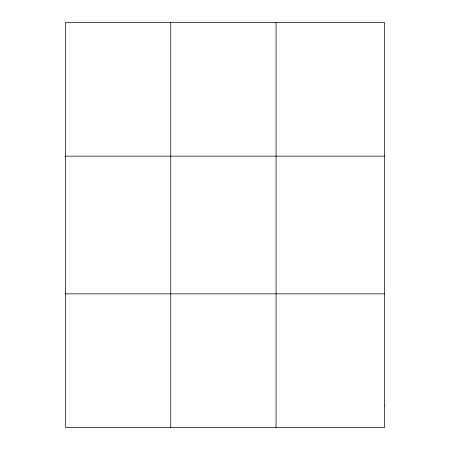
<?xml version="1.0" encoding="UTF-8"?>
<svg xmlns="http://www.w3.org/2000/svg" width="450" height="450" viewBox="0 0 450 450"><rect width="100%" height="100%" fill="white"/><g stroke="black" fill="none" stroke-linecap="round" stroke-linejoin="round"><path stroke-width="0.67" d="M170.752 22.5L170.752 427.5M276.058 22.5L276.058 427.5M65.447 156.15L384.553 156.15M65.447 293.85L384.553 293.85M384.553 405.225L384.553 427.5L65.447 427.5L65.447 22.5L384.553 22.5L384.553 405.225"/></g></svg>
